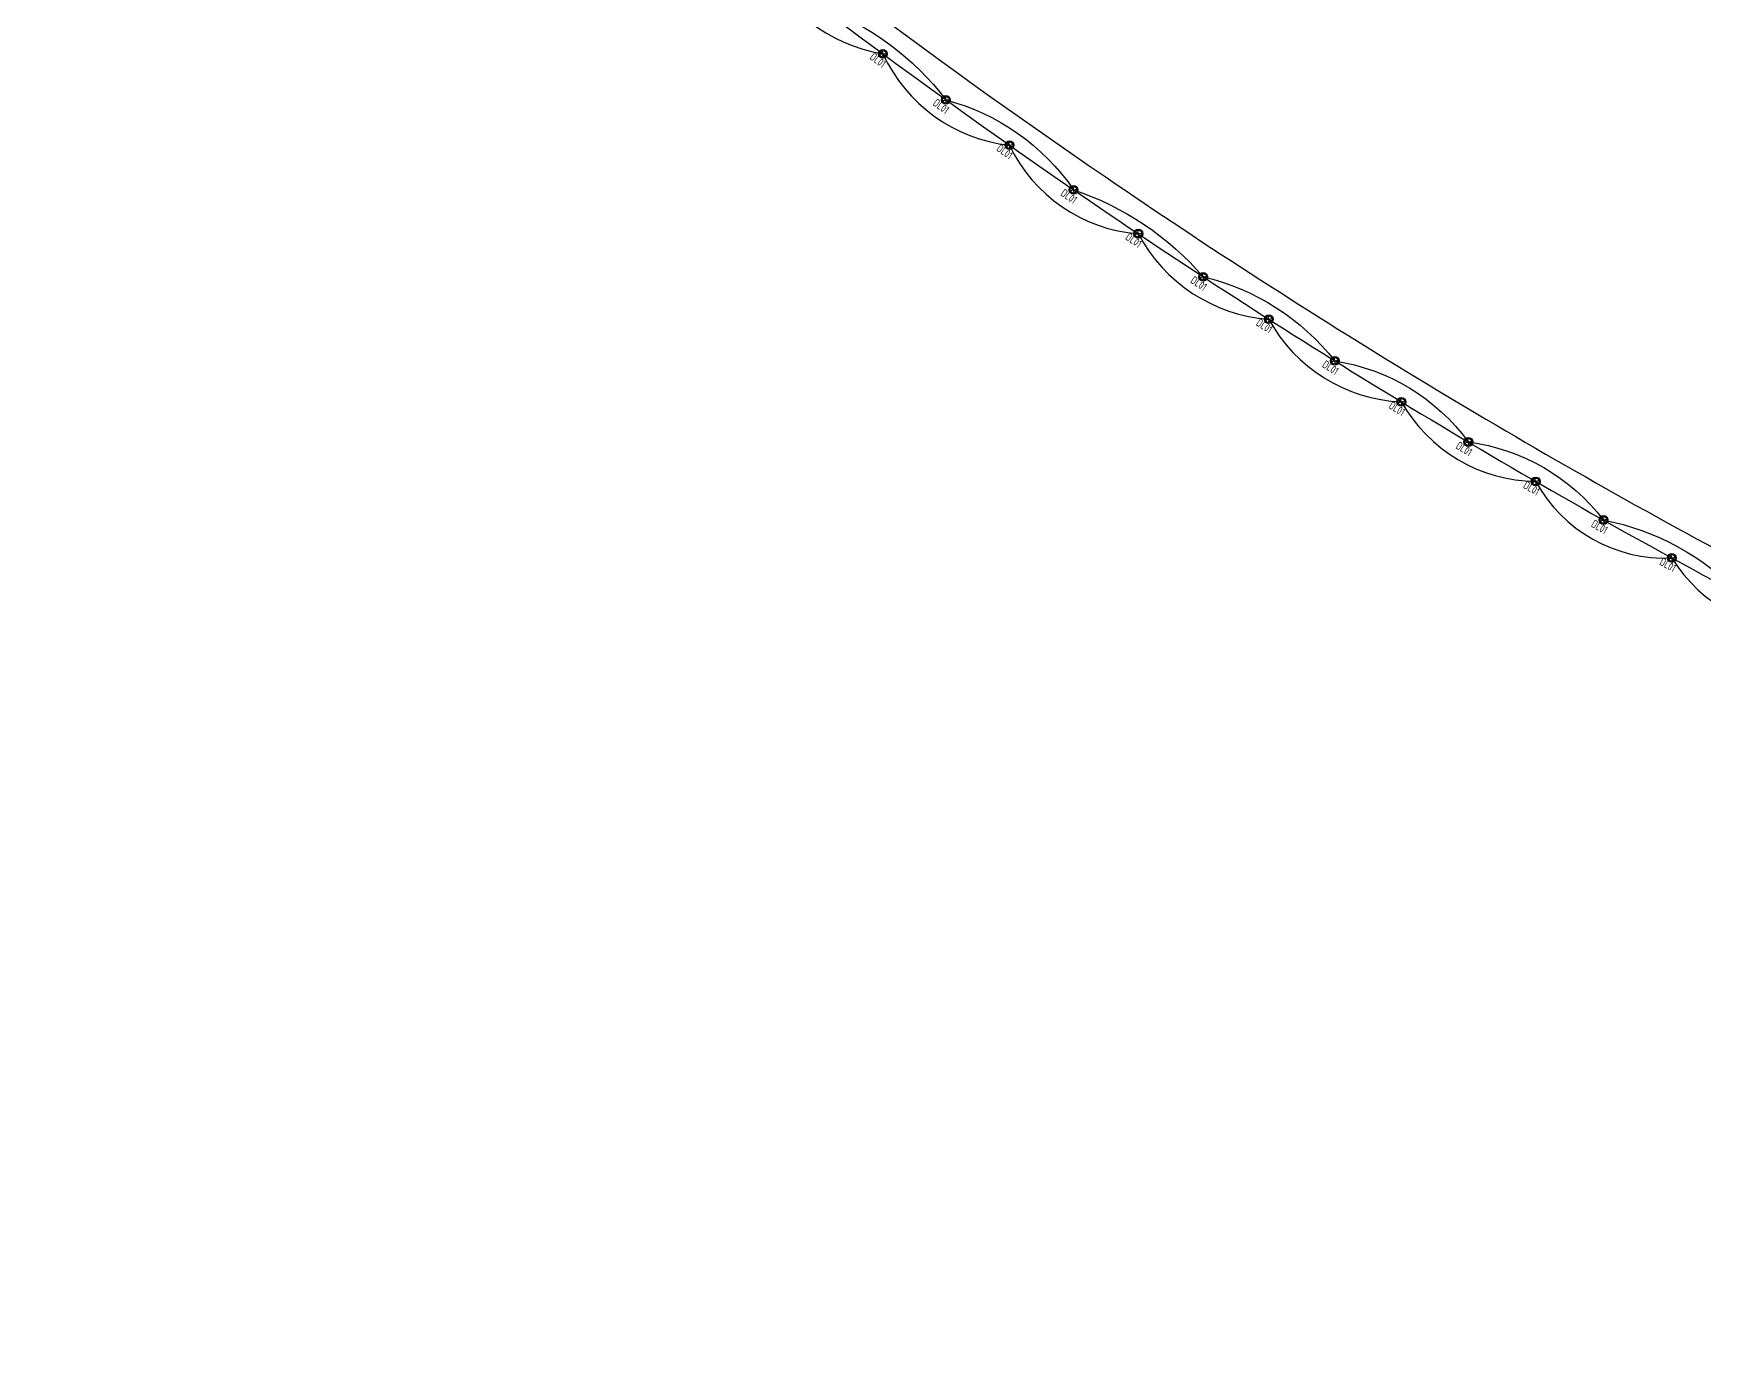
# Model space of a CAD drawing. Header units: inches. Extents: x 157503 to 1975928, y -20120 to 125851.
# Drawn here: x 1530212 to 1592859, y -19605 to 30040 of the extents above; entities that cross this region are included whole.
import ezdxf
from ezdxf.enums import TextEntityAlignment as Align
from ezdxf.xclip import XClip

# ---------------------------------------------------------------- set-up
doc = ezdxf.new("R2010")
doc.units = ezdxf.units.IN
doc.header["$MEASUREMENT"] = 0
doc.linetypes.add('DOT2', pattern=[0.125, 0, -0.125])
doc.layers.get('0').update_dxf_attribs({"color": 253})
for name, color, linetype in [('0-DL01', 1, 'Continuous'), ('A-FLOR-OTLN', 8, 'DOT2'), ('LT-220V', 5, 'Continuous'), ('吊顶', 8, 'Continuous')]:
    doc.layers.add(name, color=color, linetype=linetype)
doc.styles.add('GBZITI', font='gbenor.shx', dxfattribs={"height": 350, "bigfont": 'gbcbig.shx'})

# ---------------------------------------------------------------- blocks, each defined once
blk = doc.blocks.new('DL01')
at = {"layer": '0-DL01'}
for p, q in [((-89, -89), (89, 89)), ((89, -89), (-89, 89))]:
    blk.add_line(p, q, dxfattribs=at)
for radius in [165, 126]:
    blk.add_circle((0, 0), radius, dxfattribs=at)
at = {"layer": '0-DL01', "style": 'GBZITI', "width": 0.8}
blk.add_text('DL01', height=300, dxfattribs=at).set_placement((0, -450, 0), align=Align.CENTER)
blk = doc.blocks.new('A$Cbd8d7c8c')
at = {"layer": 'A-FLOR-OTLN'}
blk.add_lwpolyline([(-22721, -15690), (-43719, -33393, 0.413756), (-43992, -36561, 0.189672), (122158, -126683, 0.414786), (124666, -124719), (133885, -48362, 0.379931), (116453, -23208, 0.236452)], format="xyb", dxfattribs=at)
at = {"layer": '吊顶', "const_width": 3}
blk.add_lwpolyline([(36525, -42886, 0.056654), (31390, -41079), (30859, -40958, -0.112536), (21289, -36344, -0.028917), (3039, -19971, 0.413532), (-634, -19953), (-31398, -50353, 0.414781), (-31416, -54033, 0.170492), (123964, -129415, 0.412564), (126841, -127143), (136318, -48656, 1.269195), (87077, -54393)], format="xyb", dxfattribs=at)

msp = doc.modelspace()

# ---------------------------------------------------------------- linework, layer by layer
for points in [[(1530212, 57080, 0.049983), (1569817, 23758, 0.0268), (1593576, 9322, 0.0268), (1618744, -2490, 0.029623), (1647850, -12330, 0.032446), (1680813, -19077, 0.00373), (1684653, -19577, 0.414775), (1688749, -16371), (1697833, 58868, 0.03594), (1698154, 63145, 0.212228), (1689920, 81226, 0.248221), (1667652, 86642, 0.510592), (1653003, 49818, 0.510592)], [(1532939, 55839, 0.047277), (1570423, 24645, 0.0268), (1594084, 10269, 0.0268), (1619147, -1494, 0.02939), (1647901, -11230, 0.02939)]]:
    msp.add_lwpolyline(points, format="xyb")
at = {"layer": 'LT-220V', "color": 5}
for points in [[(1531148, 56123, 0.261479), (1535298, 51993, 0.288833), (1539540, 47958, 0.254029), (1543872, 44021, 0.244549), (1548292, 40181, 0.231111), (1552797, 36443, 0.270612), (1557386, 32806, 0.24084), (1562055, 29275, 0.262062), (1566803, 25850, 0.268923), (1571633, 22528, 0.257946), (1576524, 19324, 0.262338), (1581492, 16228, 0.266879), (1586529, 13244, 0.286682), (1591633, 10375, 0.269214), (1596799, 7622, 0.280093), (1602026, 4986, 0.279097), (1607312, 2468, 0.277432), (1612653, 70, 0.29543), (1618047, -2206, 0.276229), (1623490, -4361, 0.262755), (1628985, -6393, 0.257781), (1634517, -8298, 0.259764), (1640093, -10080, 0.267778), (1645709, -11735, -0.541484)], [(1533211, 54046, -0.157659), (1537408, 49964, -0.184528), (1541695, 45977, -0.178456), (1546071, 42088, -0.179805), (1550534, 38299, -0.156875), (1555083, 34610, -0.186347), (1559710, 31028, -0.143479), (1564419, 27549, -0.178703), (1569205, 24177, -0.134471), (1574066, 20915, -0.170026), (1578999, 17762, -0.199567), (1584003, 14722, -0.199271), (1589075, 11794, -0.15732), (1594208, 8984, -0.158247)]]:
    msp.add_lwpolyline(points, format="xyb", dxfattribs=at)

# ---------------------------------------------------------------- block references
at = {"ltscale": 10}
ref = msp.add_blockref('A$Cbd8d7c8c', (1581512, 154047), dxfattribs=at)
XClip(ref).set_block_clipping_path([(33737.5024453482, -58253.8739175466), (58527.5008306247, -28195.842069268)])
at = {"layer": '0-DL01'}
for p, rotation in [((1562055, 29275), 322.767936559937), ((1564419, 27549), 323.3335382503984), ((1566803, 25850), 323.8991399408604), ((1569205, 24177), 324.464741631323), ((1571632, 22532), 325.030343321785), ((1574066, 20915), 326.1615467027128), ((1576524, 19324), 326.7271483931697), ((1578999, 17762), 327.2927500836367), ((1581492, 16228), 327.8583517740923), ((1584003, 14722), 328.4239534645588), ((1586529, 13244), 328.9895551550202), ((1589074, 11798), 329.5551568454828), ((1591633, 10375), 330.1207585359461)]:
    msp.add_blockref('DL01', p, dxfattribs=dict(at, rotation=rotation))

doc.saveas('drawing.dxf')
